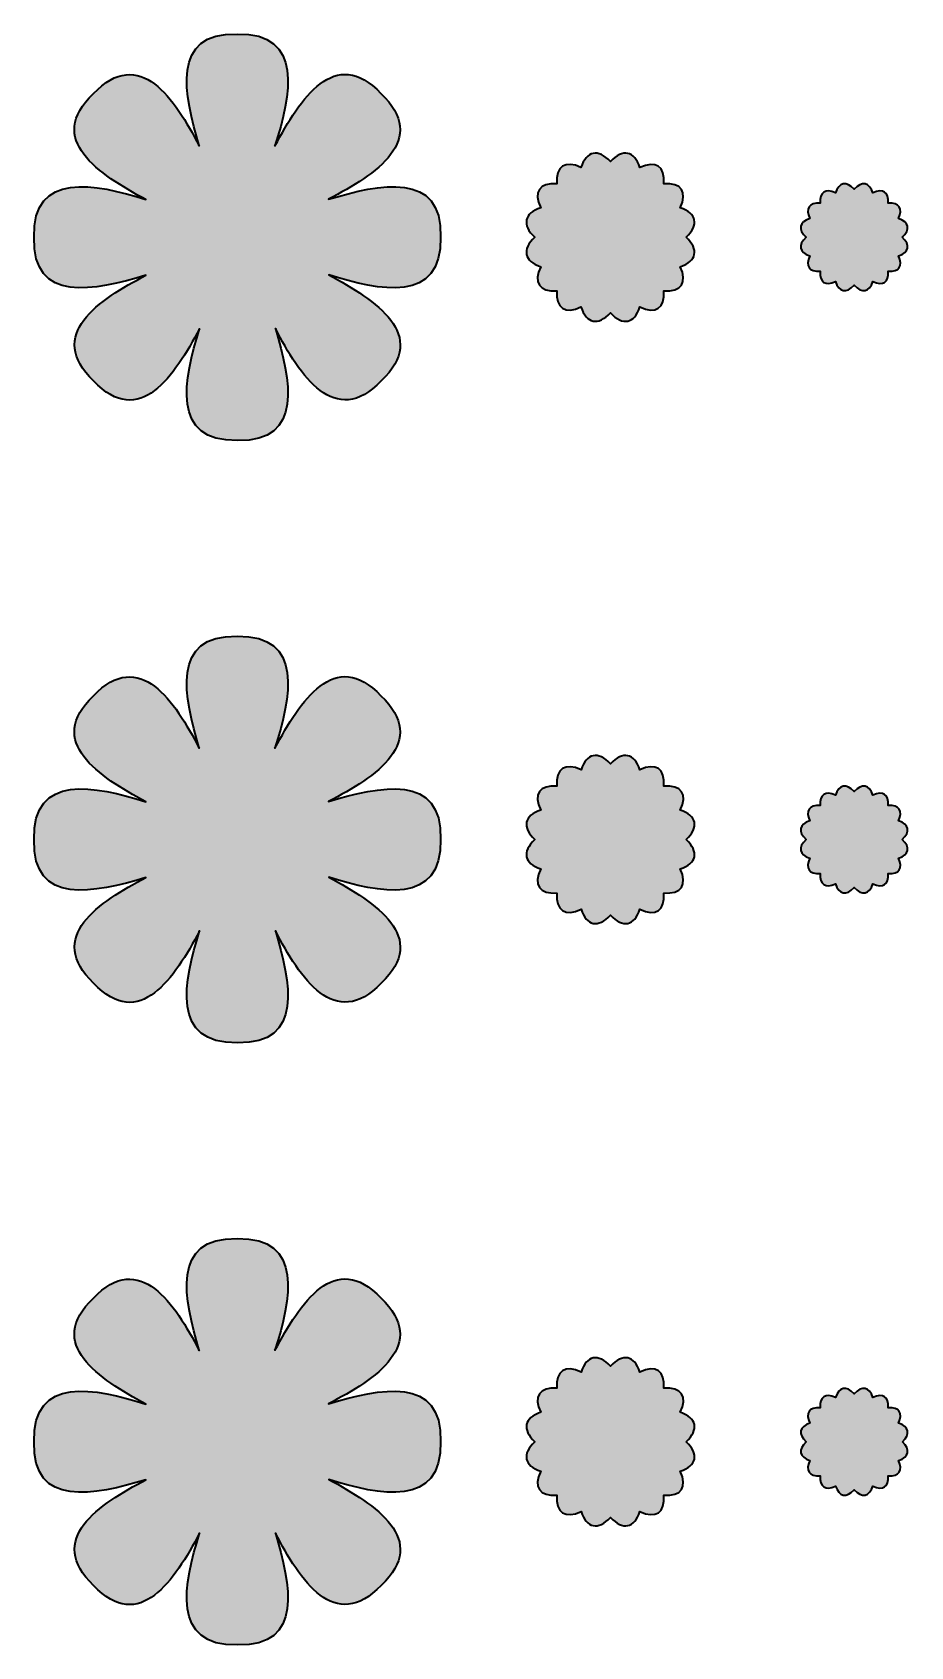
# Model space of a CAD drawing. Header units: inches. Extents: x -3.5 to 26.9, y -12.5 to 13.2.
# Drawn here: x -3.08 to -0.31, y -12.53 to -7.44 of the extents above; entities that cross this region are included whole.
import ezdxf

# ---------------------------------------------------------------- set-up
doc = ezdxf.new("R2010")
doc.units = ezdxf.units.IN
doc.header["$MEASUREMENT"] = 0
doc.layers.add('Bouquet Lantern - Floral Panels', color=7, linetype='Continuous', lineweight=0)

msp = doc.modelspace()

# ---------------------------------------------------------------- hatches: boundary and pattern name
at = {"layer": 'Bouquet Lantern - Floral Panels', "true_color": 0xf9e547, "transparency": 33554687}
h = msp.add_hatch(color=41, dxfattribs=at)
h.dxf.hatch_style = 2
edge = h.paths.add_edge_path()
edge.add_spline(control_points=[(-1.7925, -8.0824), (-1.787, -7.8716), (-1.984, -7.9148), (-2.1454, -7.9627), (-1.9968, -7.8856), (-1.8278, -7.7747), (-1.9804, -7.6293), (-2.1256, -7.4762), (-2.2345, -7.6461), (-2.3146, -7.7943), (-2.264, -7.6347), (-2.2229, -7.4368), (-2.4338, -7.4419), (-2.6446, -7.4363), (-2.6014, -7.6334), (-2.5535, -7.7948), (-2.6306, -7.6462), (-2.7415, -7.4772), (-2.887, -7.6298), (-3.04, -7.7749), (-2.8701, -7.8838), (-2.722, -7.964), (-2.8815, -7.9134), (-3.0795, -7.8723), (-3.0743, -8.0831), (-3.0799, -8.294), (-2.8828, -8.2508), (-2.7214, -8.2029), (-2.87, -8.2799), (-3.039, -8.3909), (-2.8864, -8.5363), (-2.7413, -8.6894), (-2.6324, -8.5195), (-2.5522, -8.3713), (-2.6028, -8.5309), (-2.6439, -8.7288), (-2.4331, -8.7237), (-2.2222, -8.7293), (-2.2654, -8.5322), (-2.3133, -8.3708), (-2.2363, -8.5194), (-2.1253, -8.6884), (-1.9799, -8.5358), (-1.8268, -8.3906), (-1.9967, -8.2818), (-2.1449, -8.2016), (-1.9853, -8.2522), (-1.7874, -8.2933), (-1.7925, -8.0824)], knot_values=[0, 0, 0, 0, 1, 1, 1, 2, 2, 2, 3, 3, 3, 4, 4, 4, 5, 5, 5, 6, 6, 6, 7, 7, 7, 8, 8, 8, 9, 9, 9, 10, 10, 10, 11, 11, 11, 12, 12, 12, 13, 13, 13, 14, 14, 14, 15, 15, 15, 16, 16, 16, 16], degree=3, periodic=0)
at = {"layer": 'Bouquet Lantern - Floral Panels', "true_color": 0xffa900, "transparency": 33554687}
h = msp.add_hatch(color=40, dxfattribs=at)
h.dxf.hatch_style = 2
edge = h.paths.add_edge_path()
edge.add_spline(control_points=[(-1.0183, -8.0829), (-0.9767, -8.1216), (-0.9846, -8.1584), (-1.037, -8.1758), (-1.013, -8.2255), (-1.0334, -8.2556), (-1.0881, -8.2516), (-1.0841, -8.3063), (-1.1144, -8.3269), (-1.164, -8.3027), (-1.1813, -8.3552), (-1.2181, -8.363), (-1.2569, -8.3215), (-1.2956, -8.363), (-1.3324, -8.3551), (-1.3498, -8.3027), (-1.3995, -8.3268), (-1.4296, -8.3063), (-1.4256, -8.2516), (-1.4803, -8.2556), (-1.5009, -8.2254), (-1.4767, -8.1758), (-1.5292, -8.1584), (-1.537, -8.1216), (-1.4955, -8.0829), (-1.537, -8.0441), (-1.5291, -8.0073), (-1.4767, -7.9899), (-1.5008, -7.9402), (-1.4803, -7.9101), (-1.4256, -7.9141), (-1.4296, -7.8594), (-1.3994, -7.8388), (-1.3498, -7.863), (-1.3324, -7.8105), (-1.2956, -7.8027), (-1.2569, -7.8443), (-1.2181, -7.8027), (-1.1813, -7.8106), (-1.164, -7.863), (-1.1142, -7.839), (-1.0841, -7.8594), (-1.0881, -7.9141), (-1.0334, -7.9101), (-1.0128, -7.9404), (-1.037, -7.9899), (-0.9845, -8.0073), (-0.9767, -8.0441), (-1.0183, -8.0829)], knot_values=[0, 0, 0, 0, 1, 1, 1, 2, 2, 2, 3, 3, 3, 4, 4, 4, 5, 5, 5, 6, 6, 6, 7, 7, 7, 8, 8, 8, 9, 9, 9, 10, 10, 10, 11, 11, 11, 12, 12, 12, 13, 13, 13, 14, 14, 14, 15, 15, 15, 16, 16, 16, 16], degree=3, periodic=0)
at = {"layer": 'Bouquet Lantern - Floral Panels', "true_color": 0xffc907, "transparency": 33554687}
h = msp.add_hatch(color=40, dxfattribs=at)
h.dxf.hatch_style = 2
edge = h.paths.add_edge_path()
edge.add_spline(control_points=[(-0.3366, -8.0829), (-0.3102, -8.1074), (-0.3152, -8.1309), (-0.3485, -8.1419), (-0.3332, -8.1734), (-0.3463, -8.1927), (-0.381, -8.1901), (-0.3785, -8.2248), (-0.3977, -8.2379), (-0.4292, -8.2226), (-0.4402, -8.2559), (-0.4637, -8.2609), (-0.4882, -8.2345), (-0.5128, -8.2609), (-0.5363, -8.2559), (-0.5473, -8.2226), (-0.5788, -8.2379), (-0.5981, -8.2248), (-0.5955, -8.1901), (-0.6302, -8.1926), (-0.6432, -8.1734), (-0.628, -8.1419), (-0.6613, -8.1309), (-0.6663, -8.1074), (-0.6399, -8.0829), (-0.6663, -8.0583), (-0.6613, -8.0348), (-0.628, -8.0238), (-0.6432, -7.9923), (-0.6302, -7.973), (-0.5955, -7.9756), (-0.598, -7.9409), (-0.5788, -7.9279), (-0.5473, -7.9431), (-0.5363, -7.9098), (-0.5128, -7.9048), (-0.4882, -7.9312), (-0.4637, -7.9048), (-0.4402, -7.9098), (-0.4292, -7.9431), (-0.3977, -7.9279), (-0.3784, -7.9409), (-0.381, -7.9756), (-0.3463, -7.9731), (-0.3332, -7.9923), (-0.3485, -8.0238), (-0.3152, -8.0348), (-0.3102, -8.0583), (-0.3366, -8.0829)], knot_values=[0, 0, 0, 0, 1, 1, 1, 2, 2, 2, 3, 3, 3, 4, 4, 4, 5, 5, 5, 6, 6, 6, 7, 7, 7, 8, 8, 8, 9, 9, 9, 10, 10, 10, 11, 11, 11, 12, 12, 12, 13, 13, 13, 14, 14, 14, 15, 15, 15, 16, 16, 16, 16], degree=3, periodic=0)
at = {"layer": 'Bouquet Lantern - Floral Panels', "true_color": 0xf9e547, "transparency": 33554687}
h = msp.add_hatch(color=41, dxfattribs=at)
h.dxf.hatch_style = 2
edge = h.paths.add_edge_path()
edge.add_spline(control_points=[(-1.7925, -9.9822), (-1.787, -9.7714), (-1.984, -9.8146), (-2.1454, -9.8625), (-1.9968, -9.7854), (-1.8278, -9.6745), (-1.9804, -9.529), (-2.1256, -9.376), (-2.2345, -9.5459), (-2.3146, -9.694), (-2.264, -9.5345), (-2.2229, -9.3365), (-2.4338, -9.3417), (-2.6446, -9.3361), (-2.6014, -9.5332), (-2.5535, -9.6946), (-2.6306, -9.546), (-2.7415, -9.377), (-2.887, -9.5296), (-3.04, -9.6747), (-2.8701, -9.7836), (-2.722, -9.8638), (-2.8815, -9.8132), (-3.0795, -9.7721), (-3.0743, -9.9829), (-3.0799, -10.1938), (-2.8828, -10.1506), (-2.7214, -10.1027), (-2.87, -10.1797), (-3.039, -10.2907), (-2.8864, -10.4361), (-2.7413, -10.5892), (-2.6324, -10.4193), (-2.5522, -10.2711), (-2.6028, -10.4307), (-2.6439, -10.6286), (-2.4331, -10.6235), (-2.2222, -10.629), (-2.2654, -10.432), (-2.3133, -10.2706), (-2.2363, -10.4192), (-2.1253, -10.5882), (-1.9799, -10.4356), (-1.8268, -10.2904), (-1.9967, -10.1815), (-2.1449, -10.1014), (-1.9853, -10.152), (-1.7874, -10.1931), (-1.7925, -9.9822), (-1.7925, -9.9822), (-1.7925, -9.9822), (-1.7925, -9.9822), (-1.7925, -9.9822), (-1.7925, -9.9822), (-1.7925, -9.9822)], knot_values=[0, 0, 0, 0, 1, 1, 1, 2, 2, 2, 3, 3, 3, 4, 4, 4, 5, 5, 5, 6, 6, 6, 7, 7, 7, 8, 8, 8, 9, 9, 9, 10, 10, 10, 11, 11, 11, 12, 12, 12, 13, 13, 13, 14, 14, 14, 15, 15, 15, 16, 16, 16, 17, 17, 17, 18, 18, 18, 18], degree=3, periodic=0)
at = {"layer": 'Bouquet Lantern - Floral Panels', "true_color": 0xffa900, "transparency": 33554687}
h = msp.add_hatch(color=40, dxfattribs=at)
h.dxf.hatch_style = 2
edge = h.paths.add_edge_path()
edge.add_spline(control_points=[(-1.0181, -9.9827), (-0.9766, -10.0214), (-0.9845, -10.0582), (-1.0369, -10.0756), (-1.0128, -10.1253), (-1.0333, -10.1554), (-1.088, -10.1514), (-1.084, -10.2061), (-1.1142, -10.2267), (-1.1638, -10.2025), (-1.1812, -10.255), (-1.218, -10.2628), (-1.2567, -10.2213), (-1.2955, -10.2628), (-1.3323, -10.2549), (-1.3496, -10.2025), (-1.3994, -10.2265), (-1.4295, -10.2061), (-1.4255, -10.1514), (-1.4802, -10.1554), (-1.5008, -10.1252), (-1.4766, -10.0756), (-1.5291, -10.0582), (-1.5369, -10.0214), (-1.4953, -9.9827), (-1.5369, -9.9439), (-1.529, -9.9071), (-1.4766, -9.8897), (-1.5006, -9.84), (-1.4802, -9.8099), (-1.4255, -9.8139), (-1.4295, -9.7592), (-1.3992, -9.7386), (-1.3496, -9.7628), (-1.3323, -9.7103), (-1.2955, -9.7025), (-1.2567, -9.744), (-1.218, -9.7025), (-1.1812, -9.7104), (-1.1638, -9.7628), (-1.1141, -9.7388), (-1.084, -9.7592), (-1.088, -9.8139), (-1.0333, -9.8099), (-1.0127, -9.8402), (-1.0369, -9.8897), (-0.9844, -9.9071), (-0.9766, -9.9439), (-1.0181, -9.9827)], knot_values=[0, 0, 0, 0, 1, 1, 1, 2, 2, 2, 3, 3, 3, 4, 4, 4, 5, 5, 5, 6, 6, 6, 7, 7, 7, 8, 8, 8, 9, 9, 9, 10, 10, 10, 11, 11, 11, 12, 12, 12, 13, 13, 13, 14, 14, 14, 15, 15, 15, 16, 16, 16, 16], degree=3, periodic=0)
at = {"layer": 'Bouquet Lantern - Floral Panels', "true_color": 0xffc907, "transparency": 33554687}
h = msp.add_hatch(color=40, dxfattribs=at)
h.dxf.hatch_style = 2
edge = h.paths.add_edge_path()
edge.add_spline(control_points=[(-0.3366, -9.9827), (-0.3102, -10.0072), (-0.3152, -10.0307), (-0.3485, -10.0417), (-0.3332, -10.0732), (-0.3463, -10.0925), (-0.381, -10.0899), (-0.3785, -10.1246), (-0.3977, -10.1377), (-0.4292, -10.1224), (-0.4402, -10.1557), (-0.4637, -10.1607), (-0.4882, -10.1343), (-0.5128, -10.1607), (-0.5363, -10.1557), (-0.5473, -10.1224), (-0.5788, -10.1377), (-0.5981, -10.1246), (-0.5955, -10.0899), (-0.6302, -10.0924), (-0.6432, -10.0732), (-0.628, -10.0417), (-0.6613, -10.0307), (-0.6663, -10.0072), (-0.6399, -9.9827), (-0.6663, -9.9581), (-0.6613, -9.9346), (-0.628, -9.9236), (-0.6432, -9.8921), (-0.6302, -9.8728), (-0.5955, -9.8754), (-0.598, -9.8407), (-0.5788, -9.8277), (-0.5473, -9.8429), (-0.5363, -9.8096), (-0.5128, -9.8046), (-0.4882, -9.831), (-0.4637, -9.8046), (-0.4402, -9.8096), (-0.4292, -9.8429), (-0.3977, -9.8277), (-0.3784, -9.8407), (-0.381, -9.8754), (-0.3463, -9.8729), (-0.3332, -9.8921), (-0.3485, -9.9236), (-0.3152, -9.9346), (-0.3102, -9.9581), (-0.3366, -9.9827)], knot_values=[0, 0, 0, 0, 1, 1, 1, 2, 2, 2, 3, 3, 3, 4, 4, 4, 5, 5, 5, 6, 6, 6, 7, 7, 7, 8, 8, 8, 9, 9, 9, 10, 10, 10, 11, 11, 11, 12, 12, 12, 13, 13, 13, 14, 14, 14, 15, 15, 15, 16, 16, 16, 16], degree=3, periodic=0)
at = {"layer": 'Bouquet Lantern - Floral Panels', "true_color": 0xf9e547, "transparency": 33554687}
h = msp.add_hatch(color=41, dxfattribs=at)
h.dxf.hatch_style = 2
edge = h.paths.add_edge_path()
edge.add_spline(control_points=[(-1.7925, -11.882), (-1.787, -11.6712), (-1.984, -11.7144), (-2.1454, -11.7623), (-1.9968, -11.6852), (-1.8278, -11.5743), (-1.9804, -11.4288), (-2.1256, -11.2758), (-2.2345, -11.4456), (-2.3146, -11.5938), (-2.264, -11.4343), (-2.2229, -11.2363), (-2.4338, -11.2415), (-2.6446, -11.2359), (-2.6014, -11.433), (-2.5535, -11.5944), (-2.6306, -11.4458), (-2.7415, -11.2768), (-2.887, -11.4294), (-3.04, -11.5745), (-2.8701, -11.6834), (-2.722, -11.7636), (-2.8815, -11.713), (-3.0795, -11.6719), (-3.0743, -11.8827), (-3.0799, -12.0936), (-2.8828, -12.0504), (-2.7214, -12.0024), (-2.87, -12.0795), (-3.039, -12.1905), (-2.8864, -12.3359), (-2.7413, -12.489), (-2.6324, -12.3191), (-2.5522, -12.1709), (-2.6028, -12.3305), (-2.6439, -12.5284), (-2.4331, -12.5233), (-2.2222, -12.5288), (-2.2654, -12.3318), (-2.3133, -12.1704), (-2.2363, -12.319), (-2.1253, -12.488), (-1.9799, -12.3354), (-1.8268, -12.1902), (-1.9967, -12.0813), (-2.1449, -12.0012), (-1.9853, -12.0518), (-1.7874, -12.0929), (-1.7925, -11.882)], knot_values=[0, 0, 0, 0, 1, 1, 1, 2, 2, 2, 3, 3, 3, 4, 4, 4, 5, 5, 5, 6, 6, 6, 7, 7, 7, 8, 8, 8, 9, 9, 9, 10, 10, 10, 11, 11, 11, 12, 12, 12, 13, 13, 13, 14, 14, 14, 15, 15, 15, 16, 16, 16, 16], degree=3, periodic=0)
at = {"layer": 'Bouquet Lantern - Floral Panels', "true_color": 0xffa900, "transparency": 33554687}
h = msp.add_hatch(color=40, dxfattribs=at)
h.dxf.hatch_style = 2
edge = h.paths.add_edge_path()
edge.add_spline(control_points=[(-1.0181, -11.8824), (-0.9766, -11.9212), (-0.9845, -11.958), (-1.0369, -11.9754), (-1.0128, -12.0251), (-1.0333, -12.0552), (-1.088, -12.0512), (-1.084, -12.1059), (-1.1142, -12.1265), (-1.1638, -12.1023), (-1.1812, -12.1548), (-1.218, -12.1626), (-1.2567, -12.1211), (-1.2955, -12.1626), (-1.3323, -12.1547), (-1.3496, -12.1023), (-1.3994, -12.1263), (-1.4295, -12.1059), (-1.4255, -12.0512), (-1.4802, -12.0552), (-1.5008, -12.0249), (-1.4766, -11.9754), (-1.5291, -11.958), (-1.5369, -11.9212), (-1.4953, -11.8824), (-1.5369, -11.8437), (-1.529, -11.8069), (-1.4766, -11.7895), (-1.5006, -11.7398), (-1.4802, -11.7097), (-1.4255, -11.7137), (-1.4295, -11.659), (-1.3992, -11.6384), (-1.3496, -11.6626), (-1.3323, -11.6101), (-1.2955, -11.6023), (-1.2567, -11.6438), (-1.218, -11.6023), (-1.1812, -11.6102), (-1.1638, -11.6626), (-1.1141, -11.6386), (-1.084, -11.659), (-1.088, -11.7137), (-1.0333, -11.7097), (-1.0127, -11.7399), (-1.0369, -11.7895), (-0.9844, -11.8069), (-0.9766, -11.8437), (-1.0181, -11.8824)], knot_values=[0, 0, 0, 0, 1, 1, 1, 2, 2, 2, 3, 3, 3, 4, 4, 4, 5, 5, 5, 6, 6, 6, 7, 7, 7, 8, 8, 8, 9, 9, 9, 10, 10, 10, 11, 11, 11, 12, 12, 12, 13, 13, 13, 14, 14, 14, 15, 15, 15, 16, 16, 16, 16], degree=3, periodic=0)
at = {"layer": 'Bouquet Lantern - Floral Panels', "true_color": 0xffc907, "transparency": 33554687}
h = msp.add_hatch(color=40, dxfattribs=at)
h.dxf.hatch_style = 2
edge = h.paths.add_edge_path()
edge.add_spline(control_points=[(-0.3364, -11.8824), (-0.3101, -11.907), (-0.3151, -11.9305), (-0.3484, -11.9415), (-0.3331, -11.973), (-0.3462, -11.9923), (-0.3809, -11.9897), (-0.3784, -12.0244), (-0.3976, -12.0374), (-0.4291, -12.0222), (-0.4401, -12.0555), (-0.4635, -12.0605), (-0.4881, -12.0341), (-0.5127, -12.0605), (-0.5362, -12.0555), (-0.5471, -12.0222), (-0.5787, -12.0374), (-0.598, -12.0244), (-0.5953, -11.9897), (-0.6301, -11.9922), (-0.6431, -11.973), (-0.6278, -11.9415), (-0.6612, -11.9305), (-0.6662, -11.907), (-0.6398, -11.8824), (-0.6662, -11.8579), (-0.6612, -11.8344), (-0.6278, -11.8234), (-0.6431, -11.7919), (-0.6301, -11.7726), (-0.5953, -11.7752), (-0.5978, -11.7405), (-0.5787, -11.7274), (-0.5471, -11.7427), (-0.5362, -11.7094), (-0.5127, -11.7044), (-0.4881, -11.7308), (-0.4635, -11.7044), (-0.4401, -11.7094), (-0.4291, -11.7427), (-0.3976, -11.7274), (-0.3782, -11.7405), (-0.3809, -11.7752), (-0.3462, -11.7727), (-0.3331, -11.7919), (-0.3484, -11.8234), (-0.3151, -11.8344), (-0.3101, -11.8579), (-0.3364, -11.8824)], knot_values=[0, 0, 0, 0, 1, 1, 1, 2, 2, 2, 3, 3, 3, 4, 4, 4, 5, 5, 5, 6, 6, 6, 7, 7, 7, 8, 8, 8, 9, 9, 9, 10, 10, 10, 11, 11, 11, 12, 12, 12, 13, 13, 13, 14, 14, 14, 15, 15, 15, 16, 16, 16, 16], degree=3, periodic=0)

# ---------------------------------------------------------------- linework, layer by layer
at = {"layer": 'Bouquet Lantern - Floral Panels', "color": 250, "lineweight": 35, "true_color": 0x231f20}
for points, knots in [([(-1.7925, -8.0824), (-1.787, -7.8716), (-1.984, -7.9148), (-2.1454, -7.9627), (-1.9968, -7.8856), (-1.8278, -7.7747), (-1.9804, -7.6293), (-2.1256, -7.4762), (-2.2345, -7.6461), (-2.3146, -7.7943), (-2.264, -7.6347), (-2.2229, -7.4368), (-2.4338, -7.4419), (-2.6446, -7.4363), (-2.6014, -7.6334), (-2.5535, -7.7948), (-2.6306, -7.6462), (-2.7415, -7.4772), (-2.887, -7.6298), (-3.04, -7.7749), (-2.8701, -7.8838), (-2.722, -7.964), (-2.8815, -7.9134), (-3.0795, -7.8723), (-3.0743, -8.0831), (-3.0799, -8.294), (-2.8828, -8.2508), (-2.7214, -8.2029), (-2.87, -8.2799), (-3.039, -8.3909), (-2.8864, -8.5363), (-2.7413, -8.6894), (-2.6324, -8.5195), (-2.5522, -8.3713), (-2.6028, -8.5309), (-2.6439, -8.7288), (-2.4331, -8.7237), (-2.2222, -8.7293), (-2.2654, -8.5322), (-2.3133, -8.3708), (-2.2363, -8.5194), (-2.1253, -8.6884), (-1.9799, -8.5358), (-1.8268, -8.3906), (-1.9967, -8.2818), (-2.1449, -8.2016), (-1.9853, -8.2522), (-1.7874, -8.2933), (-1.7925, -8.0824)], [0, 0, 0, 0, 1, 1, 1, 2, 2, 2, 3, 3, 3, 4, 4, 4, 5, 5, 5, 6, 6, 6, 7, 7, 7, 8, 8, 8, 9, 9, 9, 10, 10, 10, 11, 11, 11, 12, 12, 12, 13, 13, 13, 14, 14, 14, 15, 15, 15, 16, 16, 16, 16]), ([(-1.0183, -8.0829), (-0.9767, -8.1216), (-0.9846, -8.1584), (-1.037, -8.1758), (-1.013, -8.2255), (-1.0334, -8.2556), (-1.0881, -8.2516), (-1.0841, -8.3063), (-1.1144, -8.3269), (-1.164, -8.3027), (-1.1813, -8.3552), (-1.2181, -8.363), (-1.2569, -8.3215), (-1.2956, -8.363), (-1.3324, -8.3551), (-1.3498, -8.3027), (-1.3995, -8.3268), (-1.4296, -8.3063), (-1.4256, -8.2516), (-1.4803, -8.2556), (-1.5009, -8.2254), (-1.4767, -8.1758), (-1.5292, -8.1584), (-1.537, -8.1216), (-1.4955, -8.0829), (-1.537, -8.0441), (-1.5291, -8.0073), (-1.4767, -7.9899), (-1.5008, -7.9402), (-1.4803, -7.9101), (-1.4256, -7.9141), (-1.4296, -7.8594), (-1.3994, -7.8388), (-1.3498, -7.863), (-1.3324, -7.8105), (-1.2956, -7.8027), (-1.2569, -7.8443), (-1.2181, -7.8027), (-1.1813, -7.8106), (-1.164, -7.863), (-1.1142, -7.839), (-1.0841, -7.8594), (-1.0881, -7.9141), (-1.0334, -7.9101), (-1.0128, -7.9404), (-1.037, -7.9899), (-0.9845, -8.0073), (-0.9767, -8.0441), (-1.0183, -8.0829)], [0, 0, 0, 0, 1, 1, 1, 2, 2, 2, 3, 3, 3, 4, 4, 4, 5, 5, 5, 6, 6, 6, 7, 7, 7, 8, 8, 8, 9, 9, 9, 10, 10, 10, 11, 11, 11, 12, 12, 12, 13, 13, 13, 14, 14, 14, 15, 15, 15, 16, 16, 16, 16]), ([(-0.3366, -8.0829), (-0.3102, -8.1074), (-0.3152, -8.1309), (-0.3485, -8.1419), (-0.3332, -8.1734), (-0.3463, -8.1927), (-0.381, -8.1901), (-0.3785, -8.2248), (-0.3977, -8.2379), (-0.4292, -8.2226), (-0.4402, -8.2559), (-0.4637, -8.2609), (-0.4882, -8.2345), (-0.5128, -8.2609), (-0.5363, -8.2559), (-0.5473, -8.2226), (-0.5788, -8.2379), (-0.5981, -8.2248), (-0.5955, -8.1901), (-0.6302, -8.1926), (-0.6432, -8.1734), (-0.628, -8.1419), (-0.6613, -8.1309), (-0.6663, -8.1074), (-0.6399, -8.0829), (-0.6663, -8.0583), (-0.6613, -8.0348), (-0.628, -8.0238), (-0.6432, -7.9923), (-0.6302, -7.973), (-0.5955, -7.9756), (-0.598, -7.9409), (-0.5788, -7.9279), (-0.5473, -7.9431), (-0.5363, -7.9098), (-0.5128, -7.9048), (-0.4882, -7.9312), (-0.4637, -7.9048), (-0.4402, -7.9098), (-0.4292, -7.9431), (-0.3977, -7.9279), (-0.3784, -7.9409), (-0.381, -7.9756), (-0.3463, -7.9731), (-0.3332, -7.9923), (-0.3485, -8.0238), (-0.3152, -8.0348), (-0.3102, -8.0583), (-0.3366, -8.0829)], [0, 0, 0, 0, 1, 1, 1, 2, 2, 2, 3, 3, 3, 4, 4, 4, 5, 5, 5, 6, 6, 6, 7, 7, 7, 8, 8, 8, 9, 9, 9, 10, 10, 10, 11, 11, 11, 12, 12, 12, 13, 13, 13, 14, 14, 14, 15, 15, 15, 16, 16, 16, 16]), ([(-1.7925, -9.9822), (-1.787, -9.7714), (-1.984, -9.8146), (-2.1454, -9.8625), (-1.9968, -9.7854), (-1.8278, -9.6745), (-1.9804, -9.529), (-2.1256, -9.376), (-2.2345, -9.5459), (-2.3146, -9.694), (-2.264, -9.5345), (-2.2229, -9.3365), (-2.4338, -9.3417), (-2.6446, -9.3361), (-2.6014, -9.5332), (-2.5535, -9.6946), (-2.6306, -9.546), (-2.7415, -9.377), (-2.887, -9.5296), (-3.04, -9.6747), (-2.8701, -9.7836), (-2.722, -9.8638), (-2.8815, -9.8132), (-3.0795, -9.7721), (-3.0743, -9.9829), (-3.0799, -10.1938), (-2.8828, -10.1506), (-2.7214, -10.1027), (-2.87, -10.1797), (-3.039, -10.2907), (-2.8864, -10.4361), (-2.7413, -10.5892), (-2.6324, -10.4193), (-2.5522, -10.2711), (-2.6028, -10.4307), (-2.6439, -10.6286), (-2.4331, -10.6235), (-2.2222, -10.629), (-2.2654, -10.432), (-2.3133, -10.2706), (-2.2363, -10.4192), (-2.1253, -10.5882), (-1.9799, -10.4356), (-1.8268, -10.2904), (-1.9967, -10.1815), (-2.1449, -10.1014), (-1.9853, -10.152), (-1.7874, -10.1931), (-1.7925, -9.9822), (-1.7925, -9.9822), (-1.7925, -9.9822), (-1.7925, -9.9822), (-1.7925, -9.9822), (-1.7925, -9.9822), (-1.7925, -9.9822)], [0, 0, 0, 0, 1, 1, 1, 2, 2, 2, 3, 3, 3, 4, 4, 4, 5, 5, 5, 6, 6, 6, 7, 7, 7, 8, 8, 8, 9, 9, 9, 10, 10, 10, 11, 11, 11, 12, 12, 12, 13, 13, 13, 14, 14, 14, 15, 15, 15, 16, 16, 16, 17, 17, 17, 18, 18, 18, 18]), ([(-1.0181, -9.9827), (-0.9766, -10.0214), (-0.9845, -10.0582), (-1.0369, -10.0756), (-1.0128, -10.1253), (-1.0333, -10.1554), (-1.088, -10.1514), (-1.084, -10.2061), (-1.1142, -10.2267), (-1.1638, -10.2025), (-1.1812, -10.255), (-1.218, -10.2628), (-1.2567, -10.2213), (-1.2955, -10.2628), (-1.3323, -10.2549), (-1.3496, -10.2025), (-1.3994, -10.2265), (-1.4295, -10.2061), (-1.4255, -10.1514), (-1.4802, -10.1554), (-1.5008, -10.1252), (-1.4766, -10.0756), (-1.5291, -10.0582), (-1.5369, -10.0214), (-1.4953, -9.9827), (-1.5369, -9.9439), (-1.529, -9.9071), (-1.4766, -9.8897), (-1.5006, -9.84), (-1.4802, -9.8099), (-1.4255, -9.8139), (-1.4295, -9.7592), (-1.3992, -9.7386), (-1.3496, -9.7628), (-1.3323, -9.7103), (-1.2955, -9.7025), (-1.2567, -9.744), (-1.218, -9.7025), (-1.1812, -9.7104), (-1.1638, -9.7628), (-1.1141, -9.7388), (-1.084, -9.7592), (-1.088, -9.8139), (-1.0333, -9.8099), (-1.0127, -9.8402), (-1.0369, -9.8897), (-0.9844, -9.9071), (-0.9766, -9.9439), (-1.0181, -9.9827)], [0, 0, 0, 0, 1, 1, 1, 2, 2, 2, 3, 3, 3, 4, 4, 4, 5, 5, 5, 6, 6, 6, 7, 7, 7, 8, 8, 8, 9, 9, 9, 10, 10, 10, 11, 11, 11, 12, 12, 12, 13, 13, 13, 14, 14, 14, 15, 15, 15, 16, 16, 16, 16]), ([(-0.3366, -9.9827), (-0.3102, -10.0072), (-0.3152, -10.0307), (-0.3485, -10.0417), (-0.3332, -10.0732), (-0.3463, -10.0925), (-0.381, -10.0899), (-0.3785, -10.1246), (-0.3977, -10.1377), (-0.4292, -10.1224), (-0.4402, -10.1557), (-0.4637, -10.1607), (-0.4882, -10.1343), (-0.5128, -10.1607), (-0.5363, -10.1557), (-0.5473, -10.1224), (-0.5788, -10.1377), (-0.5981, -10.1246), (-0.5955, -10.0899), (-0.6302, -10.0924), (-0.6432, -10.0732), (-0.628, -10.0417), (-0.6613, -10.0307), (-0.6663, -10.0072), (-0.6399, -9.9827), (-0.6663, -9.9581), (-0.6613, -9.9346), (-0.628, -9.9236), (-0.6432, -9.8921), (-0.6302, -9.8728), (-0.5955, -9.8754), (-0.598, -9.8407), (-0.5788, -9.8277), (-0.5473, -9.8429), (-0.5363, -9.8096), (-0.5128, -9.8046), (-0.4882, -9.831), (-0.4637, -9.8046), (-0.4402, -9.8096), (-0.4292, -9.8429), (-0.3977, -9.8277), (-0.3784, -9.8407), (-0.381, -9.8754), (-0.3463, -9.8729), (-0.3332, -9.8921), (-0.3485, -9.9236), (-0.3152, -9.9346), (-0.3102, -9.9581), (-0.3366, -9.9827)], [0, 0, 0, 0, 1, 1, 1, 2, 2, 2, 3, 3, 3, 4, 4, 4, 5, 5, 5, 6, 6, 6, 7, 7, 7, 8, 8, 8, 9, 9, 9, 10, 10, 10, 11, 11, 11, 12, 12, 12, 13, 13, 13, 14, 14, 14, 15, 15, 15, 16, 16, 16, 16]), ([(-1.7925, -11.882), (-1.787, -11.6712), (-1.984, -11.7144), (-2.1454, -11.7623), (-1.9968, -11.6852), (-1.8278, -11.5743), (-1.9804, -11.4288), (-2.1256, -11.2758), (-2.2345, -11.4456), (-2.3146, -11.5938), (-2.264, -11.4343), (-2.2229, -11.2363), (-2.4338, -11.2415), (-2.6446, -11.2359), (-2.6014, -11.433), (-2.5535, -11.5944), (-2.6306, -11.4458), (-2.7415, -11.2768), (-2.887, -11.4294), (-3.04, -11.5745), (-2.8701, -11.6834), (-2.722, -11.7636), (-2.8815, -11.713), (-3.0795, -11.6719), (-3.0743, -11.8827), (-3.0799, -12.0936), (-2.8828, -12.0504), (-2.7214, -12.0024), (-2.87, -12.0795), (-3.039, -12.1905), (-2.8864, -12.3359), (-2.7413, -12.489), (-2.6324, -12.3191), (-2.5522, -12.1709), (-2.6028, -12.3305), (-2.6439, -12.5284), (-2.4331, -12.5233), (-2.2222, -12.5288), (-2.2654, -12.3318), (-2.3133, -12.1704), (-2.2363, -12.319), (-2.1253, -12.488), (-1.9799, -12.3354), (-1.8268, -12.1902), (-1.9967, -12.0813), (-2.1449, -12.0012), (-1.9853, -12.0518), (-1.7874, -12.0929), (-1.7925, -11.882)], [0, 0, 0, 0, 1, 1, 1, 2, 2, 2, 3, 3, 3, 4, 4, 4, 5, 5, 5, 6, 6, 6, 7, 7, 7, 8, 8, 8, 9, 9, 9, 10, 10, 10, 11, 11, 11, 12, 12, 12, 13, 13, 13, 14, 14, 14, 15, 15, 15, 16, 16, 16, 16]), ([(-1.0181, -11.8824), (-0.9766, -11.9212), (-0.9845, -11.958), (-1.0369, -11.9754), (-1.0128, -12.0251), (-1.0333, -12.0552), (-1.088, -12.0512), (-1.084, -12.1059), (-1.1142, -12.1265), (-1.1638, -12.1023), (-1.1812, -12.1548), (-1.218, -12.1626), (-1.2567, -12.1211), (-1.2955, -12.1626), (-1.3323, -12.1547), (-1.3496, -12.1023), (-1.3994, -12.1263), (-1.4295, -12.1059), (-1.4255, -12.0512), (-1.4802, -12.0552), (-1.5008, -12.0249), (-1.4766, -11.9754), (-1.5291, -11.958), (-1.5369, -11.9212), (-1.4953, -11.8824), (-1.5369, -11.8437), (-1.529, -11.8069), (-1.4766, -11.7895), (-1.5006, -11.7398), (-1.4802, -11.7097), (-1.4255, -11.7137), (-1.4295, -11.659), (-1.3992, -11.6384), (-1.3496, -11.6626), (-1.3323, -11.6101), (-1.2955, -11.6023), (-1.2567, -11.6438), (-1.218, -11.6023), (-1.1812, -11.6102), (-1.1638, -11.6626), (-1.1141, -11.6386), (-1.084, -11.659), (-1.088, -11.7137), (-1.0333, -11.7097), (-1.0127, -11.7399), (-1.0369, -11.7895), (-0.9844, -11.8069), (-0.9766, -11.8437), (-1.0181, -11.8824)], [0, 0, 0, 0, 1, 1, 1, 2, 2, 2, 3, 3, 3, 4, 4, 4, 5, 5, 5, 6, 6, 6, 7, 7, 7, 8, 8, 8, 9, 9, 9, 10, 10, 10, 11, 11, 11, 12, 12, 12, 13, 13, 13, 14, 14, 14, 15, 15, 15, 16, 16, 16, 16]), ([(-0.3364, -11.8824), (-0.3101, -11.907), (-0.3151, -11.9305), (-0.3484, -11.9415), (-0.3331, -11.973), (-0.3462, -11.9923), (-0.3809, -11.9897), (-0.3784, -12.0244), (-0.3976, -12.0374), (-0.4291, -12.0222), (-0.4401, -12.0555), (-0.4635, -12.0605), (-0.4881, -12.0341), (-0.5127, -12.0605), (-0.5362, -12.0555), (-0.5471, -12.0222), (-0.5787, -12.0374), (-0.598, -12.0244), (-0.5953, -11.9897), (-0.6301, -11.9922), (-0.6431, -11.973), (-0.6278, -11.9415), (-0.6612, -11.9305), (-0.6662, -11.907), (-0.6398, -11.8824), (-0.6662, -11.8579), (-0.6612, -11.8344), (-0.6278, -11.8234), (-0.6431, -11.7919), (-0.6301, -11.7726), (-0.5953, -11.7752), (-0.5978, -11.7405), (-0.5787, -11.7274), (-0.5471, -11.7427), (-0.5362, -11.7094), (-0.5127, -11.7044), (-0.4881, -11.7308), (-0.4635, -11.7044), (-0.4401, -11.7094), (-0.4291, -11.7427), (-0.3976, -11.7274), (-0.3782, -11.7405), (-0.3809, -11.7752), (-0.3462, -11.7727), (-0.3331, -11.7919), (-0.3484, -11.8234), (-0.3151, -11.8344), (-0.3101, -11.8579), (-0.3364, -11.8824)], [0, 0, 0, 0, 1, 1, 1, 2, 2, 2, 3, 3, 3, 4, 4, 4, 5, 5, 5, 6, 6, 6, 7, 7, 7, 8, 8, 8, 9, 9, 9, 10, 10, 10, 11, 11, 11, 12, 12, 12, 13, 13, 13, 14, 14, 14, 15, 15, 15, 16, 16, 16, 16])]:
    msp.add_open_spline(points, degree=3, knots=knots, dxfattribs=at)

doc.saveas('drawing.dxf')
